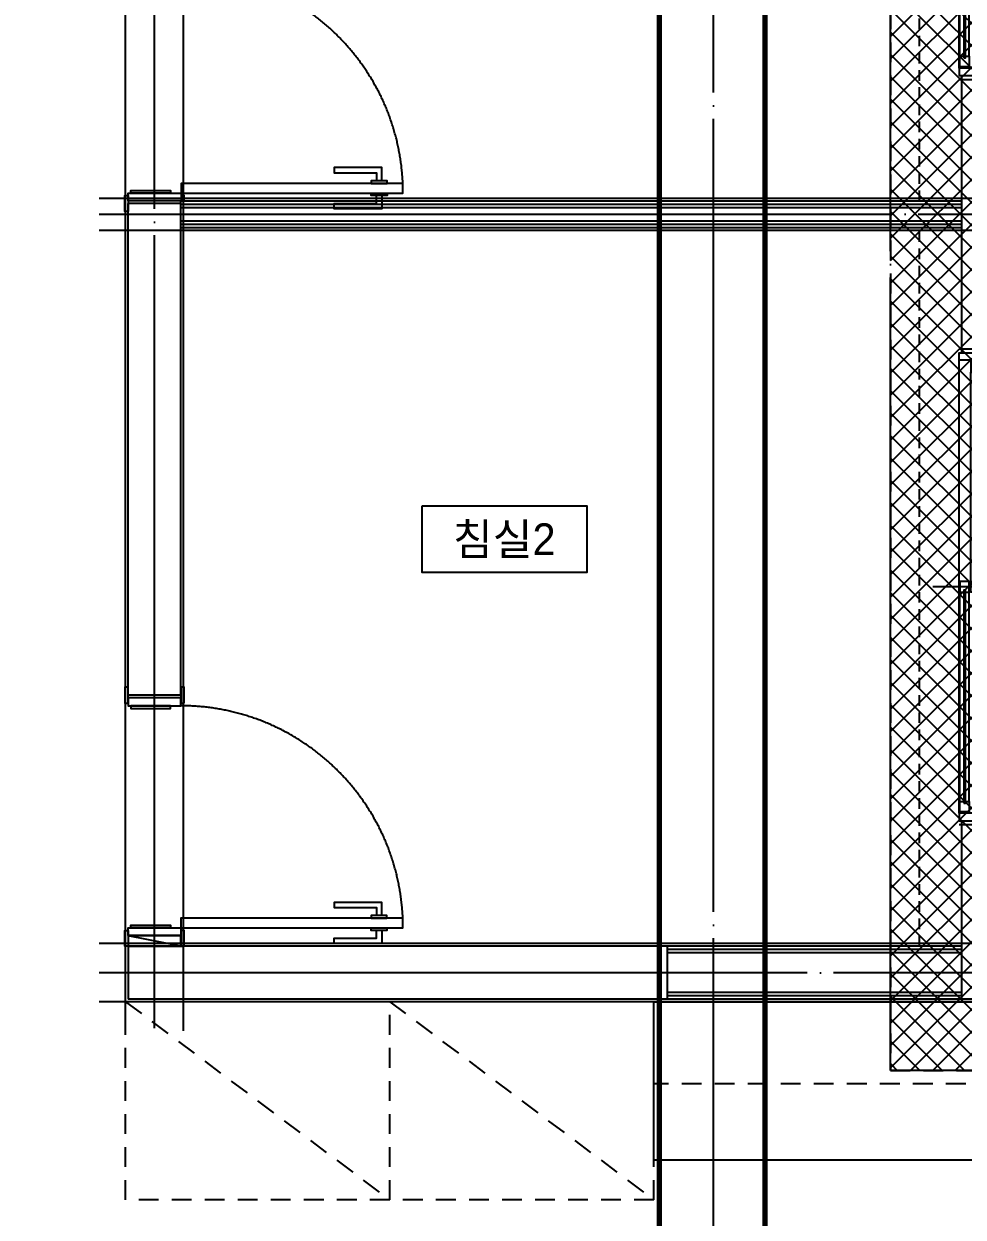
# Model space of a CAD drawing. Header units: millimetres. Extents: x -24416 to 92204, y -190080 to 23760.
# Drawn here: x 61837 to 65391, y -11647 to -7132 of the extents above; entities that cross this region are included whole.
import ezdxf
from ezdxf.enums import TextEntityAlignment as Align
from ezdxf.xclip import XClip

# ---------------------------------------------------------------- set-up
doc = ezdxf.new("R2010")
doc.units = ezdxf.units.MM
doc.header["$LTSCALE"] = 50
doc.header["$XCLIPFRAME"] = 0
for name, pattern in [('AUDIT_D_220706163347-0', [0]), ('CEN', [62, 60, -1, 0, -1]), ('H', [1.3, 0.8, -0.5]), ('HID', [2.5, 1.5, -1]), ('HIDDEN', [2, 1, -1]), ('평면도(기준)$0$CENTER2', [16.25, 15, -0.5, 0.25, -0.5])]:
    doc.linetypes.add(name, pattern=pattern)
for name, color, linetype, plot in [('AA-CEN', 1, 'CEN', False), ('Defpoint', 135, 'Continuous', False), ('MC', 135, 'Continuous', False)]:
    doc.layers.add(name, color=color, linetype=linetype, plot=plot)
for name, color, linetype in [('AA-단열-바닥-욕실', 30, 'Continuous'), ('CEN_CON', 1, 'CEN'), ('CEN_WALL', 12, 'CEN'), ('CONC', 2, 'Continuous'), ('dan1', 7, 'HID'), ('FUR', 4, 'Continuous'), ('FUR_가전', 8, 'HID'), ('HAT', 9, 'Continuous'), ('SINA-F-FRAME', 4, 'Continuous'), ('WAL_DRY', 7, 'Continuous'), ('WIN', 4, 'Continuous'), ('실명', 3, 'AUDIT_D_220706163347-0'), ('실명박스', 7, 'AUDIT_D_220706163347-0'), ('커튼박스', 6, 'Continuous'), ('평면도(기준)$0$1.EC-F-DOOR', 4, 'Continuous'), ('평면도(기준)$0$1.EC-F-DOOR-F', 4, 'Continuous'), ('확장', 8, 'HIDDEN')]:
    doc.layers.add(name, color=color, linetype=linetype)
doc.styles.add('HAUD01', font='Dotum.ttf')

# ---------------------------------------------------------------- blocks, each defined once
blk = doc.blocks.new('WIN_이중창_1800')
at = {"layer": 'Defpoint'}
for p, q in [((-15, 240), (-15, 0)), ((1785, 240), (1785, 0))]:
    blk.add_line(p, q, dxfattribs=at)
at = {"layer": 'WIN'}
blk.add_line((885, -100), (885, 340), dxfattribs=at)
at = {"layer": 'WIN', "color": 8}
for p, q in [((1742, 240), (28, 240)), ((1697, 237), (905, 237)), ((865, 196), (73, 196)), ((1697, 202), (905, 202)), ((1730, 158), (40, 158)), ((865, 161), (73, 161)), ((1730, 120), (40, 120)), ((1697, 117), (905, 117)), ((865, 76), (73, 76)), ((1697, 82), (905, 82)), ((1730, 38), (40, 38)), ((1730, 0), (40, 0)), ((865, 41), (73, 41))]:
    blk.add_line(p, q, dxfattribs=at)
at = {"layer": 'WIN'}
for points in [[(40, 158), (28, 158), (28, 240), (0, 240), (0, 120), (40, 120), (40, 158)], [(905, 216.5), (905, 202), (865, 202), (865, 237), (905, 237), (905, 222.5)], [(1697, 216.5), (1697, 202), (1737, 202), (1737, 237), (1697, 237), (1697, 222.5)], [(1730, 158), (1742, 158), (1742, 240), (1770, 240), (1770, 120), (1730, 120), (1730, 158)], [(73, 175.5), (73, 161), (33, 161), (33, 196), (73, 196), (73, 181.5)], [(872, 181.5), (872, 175.5), (66, 175.5), (66, 181.5), (872, 181.5)], [(865, 175.5), (865, 161), (905, 161), (905, 196), (865, 196), (865, 181.5)], [(1704, 222.5), (1704, 216.5), (898, 216.5), (898, 222.5), (1704, 222.5)], [(40, 38), (28, 38), (28, 120), (0, 120), (0, 0), (40, 0), (40, 38)], [(905, 96.5), (905, 82), (865, 82), (865, 117), (905, 117), (905, 102.5)], [(1704, 102.5), (1704, 96.5), (898, 96.5), (898, 102.5), (1704, 102.5)], [(1697, 96.5), (1697, 82), (1737, 82), (1737, 117), (1697, 117), (1697, 102.5)], [(1730, 38), (1742, 38), (1742, 120), (1770, 120), (1770, 0), (1730, 0), (1730, 38)], [(73, 55.5), (73, 41), (33, 41), (33, 76), (73, 76), (73, 61.5)], [(872, 61.5), (872, 55.5), (66, 55.5), (66, 61.5), (872, 61.5)], [(865, 55.5), (865, 41), (905, 41), (905, 76), (865, 76), (865, 61.5)]]:
    blk.add_lwpolyline(points, dxfattribs=at)
blk = doc.blocks.new('A$C40FE212C')
at = {"layer": '평면도(기준)$0$1.EC-F-DOOR', "color": 8}
for points in [[(1600.5, 887.4), (1600.5, 937.4), (1420.5, 937.4), (1420.5, 917.4), (1580.5, 917.4), (1580.5, 887.4)], [(1600.5, 831.3), (1600.5, 781.3), (1420.5, 781.3), (1420.5, 801.3), (1580.5, 801.3), (1580.5, 831.3)]]:
    blk.add_lwpolyline(points, dxfattribs=at)
at = {"layer": '평면도(기준)$0$1.EC-F-DOOR'}
blk.add_lwpolyline([(840.9, 841.3), (1680.5, 841.3), (1680.5, 877.3), (840.9, 877.3), (840.9, 841.3)], dxfattribs=at)
at = {"layer": '평면도(기준)$0$1.EC-F-DOOR', "color": 8}
for points in [[(1560.5, 877.3), (1620.5, 877.3), (1620.5, 887.3), (1560.5, 887.3)], [(1560.5, 841.3), (1620.5, 841.3), (1620.5, 831.3), (1560.5, 831.3)]]:
    blk.add_lwpolyline(points, close=True, dxfattribs=at)
at = {"layer": '평면도(기준)$0$1.EC-F-DOOR', "color": 1, "linetype": '평면도(기준)$0$CENTER2', "ltscale": 6}
blk.add_arc((840.6, 840.6), 840.6, 2.4982, 89.9824, dxfattribs=at)
at = {"layer": '평면도(기준)$0$1.EC-F-DOOR-F'}
for points in [[(640.9, 1691.3), (640.9, 1711.3), (640.9, 1751.3), (628.9, 1751.3), (628.9, 1691.3)], [(852.9, 1691.3), (852.9, 1751.3), (840.9, 1751.3), (840.9, 1691.3)], [(640.9, 1711.3), (640.9, 1681.3), (840.9, 1681.3), (840.9, 1711.3)], [(650.9, 1681.3), (650.9, 1671.3), (800.9, 1671.3), (800.9, 1681.3)], [(640.9, 831.3), (640.9, 811.3), (640.9, 771.3), (628.9, 771.3), (628.9, 831.3)], [(640.9, 811.3), (640.9, 841.3), (840.9, 841.3), (840.9, 811.3)], [(650.9, 841.3), (650.9, 851.3), (800.9, 851.3), (800.9, 841.3)], [(852.9, 771.3), (852.9, 831.3), (840.9, 831.3), (840.9, 771.3)]]:
    blk.add_lwpolyline(points, close=True, dxfattribs=at)
blk = doc.blocks.new('A$C522D3D59')
at = {"layer": '평면도(기준)$0$1.EC-F-DOOR', "color": 8}
for points in [[(1600.5, 887.4), (1600.5, 937.4), (1420.5, 937.4), (1420.5, 917.4), (1580.5, 917.4), (1580.5, 887.4)], [(1600.5, 831.3), (1600.5, 781.3), (1420.5, 781.3), (1420.5, 801.3), (1580.5, 801.3), (1580.5, 831.3)]]:
    blk.add_lwpolyline(points, dxfattribs=at)
at = {"layer": '평면도(기준)$0$1.EC-F-DOOR'}
blk.add_lwpolyline([(840.9, 841.3), (1680.5, 841.3), (1680.5, 877.3), (840.9, 877.3), (840.9, 841.3)], dxfattribs=at)
at = {"layer": '평면도(기준)$0$1.EC-F-DOOR', "color": 8}
for points in [[(1560.5, 877.3), (1620.5, 877.3), (1620.5, 887.3), (1560.5, 887.3)], [(1560.5, 841.3), (1620.5, 841.3), (1620.5, 831.3), (1560.5, 831.3)]]:
    blk.add_lwpolyline(points, close=True, dxfattribs=at)
at = {"layer": '평면도(기준)$0$1.EC-F-DOOR', "color": 1, "linetype": '평면도(기준)$0$CENTER2', "ltscale": 6}
blk.add_arc((840.6, 840.6), 840.6, 2.4982, 89.9824, dxfattribs=at)
at = {"layer": '평면도(기준)$0$1.EC-F-DOOR-F'}
for points in [[(640.9, 1691.3), (640.9, 1711.3), (640.9, 1731.3), (628.9, 1731.3), (628.9, 1691.3)], [(852.9, 1691.3), (852.9, 1751.3), (840.9, 1751.3), (840.9, 1691.3)], [(640.9, 1711.3), (640.9, 1681.3), (840.9, 1681.3), (840.9, 1711.3)], [(650.9, 1681.3), (650.9, 1671.3), (800.9, 1671.3), (800.9, 1681.3)], [(640.9, 831.3), (640.9, 811.3), (640.9, 771.3), (628.9, 771.3), (628.9, 831.3)], [(640.9, 811.3), (640.9, 841.3), (840.9, 841.3), (840.9, 811.3)], [(650.9, 841.3), (650.9, 851.3), (800.9, 851.3), (800.9, 841.3)], [(852.9, 811.3), (852.9, 831.3), (840.9, 831.3), (840.9, 811.3)]]:
    blk.add_lwpolyline(points, close=True, dxfattribs=at)
blk = doc.blocks.new('U-76B(확장)', base_point=(4647231.1, 20750.39))
at = {"layer": 'CEN_CON'}
for p, q in [((8810, -300), (8810, 5480)), ((8600, 5270), (15255, 5270))]:
    blk.add_line(p, q, dxfattribs=at)
at = {"layer": 'CEN_WALL'}
for p, q in [((11680, 5480), (11680, -295)), ((5940, 3155), (15255, 3155))]:
    blk.add_line(p, q, dxfattribs=at)
at = {"layer": 'CONC'}
for p, q in [((8710, 3330), (8710, 5370)), ((8910, 5370), (8710, 5370)), ((8910, 3330), (8910, 5370)), ((9860, 5370), (11720, 5370)), ((9860, 5170), (9860, 5370)), ((11720, 5170), (11720, 5370)), ((9860, 5170), (11720, 5170)), ((8910, 3330), (8710, 3330))]:
    blk.add_line(p, q, dxfattribs=at)
at = {"layer": 'dan1'}
for p, q in [((14580, 2485), (8440, 2485)), ((8440, 2485), (8440, 650))]:
    blk.add_line(p, q, dxfattribs=at)
at = {"layer": 'FUR'}
blk.add_lwpolyline([(6410, 390), (6410, 1040), (8100, 1040), (8100, 3380), (8700, 3380), (8700, 390)], close=True, dxfattribs=at)
at = {"layer": 'FUR', "linetype": 'HID'}
blk.add_lwpolyline([(6410, 700), (8390, 700), (8390, 3380)], dxfattribs=at)
at = {"layer": 'FUR_가전'}
for points in [[(7950, 4380), (8700, 4380), (8700, 5380), (7950, 4380), (7950, 5380), (8700, 5380)], [(7950, 3380), (8700, 3380), (8700, 4380), (7950, 3380), (7950, 4380), (8700, 4380)]]:
    blk.add_lwpolyline(points, dxfattribs=at)
at = {"layer": 'MC'}
for p, q in [((8700, -300), (8700, 5480)), ((8920, -300), (8920, 5480)), ((11620, 5480), (11620, -295)), ((11740, 5480), (11740, -295)), ((8590, 5380), (12880, 5380)), ((8590, 5160), (15255, 5160)), ((5930, 3360), (15255, 3360))]:
    blk.add_line(p, q, dxfattribs=at)
at = {"layer": 'SINA-F-FRAME'}
blk.add_line((8910, 5170), (8950, 5370), dxfattribs=at)
blk.add_lwpolyline([(8950, 5370), (8910, 5370), (8910, 5170), (8950, 5170)], close=True, dxfattribs=at)
at = {"layer": 'WAL_DRY'}
for p, q in [((11630, 5170), (11630, 2215)), ((11642.5, 5170), (11642.5, 2215)), ((11655, 5170), (11655, 2215)), ((11705, 5170), (11705, 2215)), ((11717.5, 5170), (11717.5, 2215)), ((11717.5, 5170), (11730, 5170)), ((11730, 5170), (11730, 2215)), ((8710, 2215), (8710, 3330)), ((8722.5, 2215), (8722.5, 3330)), ((8735, 2215), (8735, 3330)), ((8885, 2215), (8885, 3330)), ((8897.5, 2215), (8897.5, 3330)), ((8910, 2215), (8910, 3330)), ((8710, 2215), (9385, 2215)), ((8710, 380), (8710, 2215)), ((11155, 2215), (12205, 2215))]:
    blk.add_line(p, q, dxfattribs=at)
at = {"layer": '커튼박스', "linetype": 'H'}
for p, q in [((8910, 2375), (11630, 2375)), ((11730, 2375), (14850, 2375))]:
    blk.add_line(p, q, dxfattribs=at)
at = {"layer": '확장', "ltscale": 0.5, "const_width": 20, "flags": 128}
for points in [[(15030, 3360), (6070, 3360), (6070, 2380)], [(15030, 2960), (6470, 2960), (6470, 1980), (6260, 1980)]]:
    blk.add_lwpolyline(points, dxfattribs=at)
at = {"layer": 'SINA-F-FRAME', "rotation": 270}
for name, p in [('A$C40FE212C', (8138.72, 6010.9)), ('A$C522D3D59', (10918.72, 6010.89))]:
    blk.add_blockref(name, p, dxfattribs=at)
at = {"layer": 'WIN', "xscale": -1}
for p in [(11155, 1985), (13975, 1985)]:
    blk.add_blockref('WIN_이중창_1800', p, dxfattribs=at)
blk = doc.blocks.new('A$C415C5DAF')
at = {"layer": '실명박스'}
blk.add_lwpolyline([(50857.7, -27333.6), (50857.7, -27583.6), (51483, -27583.6), (51483, -27333.6)], close=True, dxfattribs=at)
at = {"layer": '실명', "style": 'HAUD01'}
blk.add_text('침실2', height=120, dxfattribs=at).set_placement((51169.3, -27456.8), align=Align.MIDDLE)
blk = doc.blocks.new('A$C1CAF0AFA')
at = {"layer": 'HAT'}
h = blk.add_hatch(dxfattribs=at)
h.set_pattern_fill('_USER', color=5, scale=60, angle=45, double=1, pattern_type=0)
h.set_pattern_definition([(45, (0, -23760), (-42.426407, 42.426407), []), (135, (0, -23760), (-42.426407, -42.426407), [])])
h.paths.add_polyline_path([(57191.4, -37067.1), (57641.4, -37067.1), (57641.4, -35917.1), (57501.4, -35917.1), (57501.4, -35752.1), (60021.4, -35752.1), (60021.4, -35427.1), (59698.9, -35427.1), (59698.9, -35227.1), (60021.4, -35227.1), (60021.4, -28262.1), (59571.4, -28262.1), (59571.4, -33477.1), (59421.4, -33477.1), (59421.4, -34877.1), (59571.4, -34877.1), (59571.4, -35302.1), (57051.4, -35302.1), (57051.4, -36367.1), (57178.4, -36367.1), (57178.4, -37067.1)])
h.paths.add_polyline_path([(63626.4, -28712.1), (63626.4, -28262.1), (65566.4, -28262.1), (65566.4, -34402.1), (67401.4, -34402.1), (67401.4, -37032.1), (65411.4, -37032.1), (65411.4, -42642.1), (60871.4, -42642.1), (60871.4, -41602.1), (57191.4, -41602.1), (57191.4, -41152.1), (60811.4, -41152.1), (60811.4, -41442.1), (61011.4, -41442.1), (61011.4, -41152.1), (61321.4, -41152.1), (61321.4, -42192.1), (64961.4, -42192.1), (64961.4, -36582.1), (66951.4, -36582.1), (66951.4, -34852.1), (65116.4, -34852.1), (65116.4, -28712.1)])
at = {"layer": 'AA-CEN', "color": 4}
blk.add_lwpolyline([(63626.4, -28712.1), (63626.4, -28262.1), (65566.4, -28262.1), (65566.4, -34402.1), (67401.4, -34402.1), (67401.4, -37032.1), (65411.4, -37032.1), (65411.4, -42642.1), (60871.4, -42642.1), (60871.4, -41602.1), (57191.4, -41602.1), (57191.4, -41152.1), (60811.4, -41152.1), (60811.4, -41442.1), (61011.4, -41442.1), (61011.4, -41152.1), (61321.4, -41152.1), (61321.4, -42192.1), (64961.4, -42192.1), (64961.4, -36582.1), (66951.4, -36582.1), (66951.4, -34852.1), (65116.4, -34852.1), (65116.4, -28712.1)], close=True, dxfattribs=at)

msp = doc.modelspace()

# ---------------------------------------------------------------- block references
ref = msp.add_blockref('U-76B(확장)', (46851, 4627699), dxfattribs=dict(rotation=90))
XClip(ref).set_block_clipping_path([(-300, -300), (16026.5922833934, 11940.1364734633)])
at = {"layer": 'AA-단열-바닥-욕실'}
msp.add_blockref('A$C1CAF0AFA', (0, 23760), dxfattribs=at)
at = {"layer": '실명박스'}
msp.add_blockref('A$C415C5DAF', (12485.4, 18377.1), dxfattribs=at)

doc.saveas('drawing.dxf')
